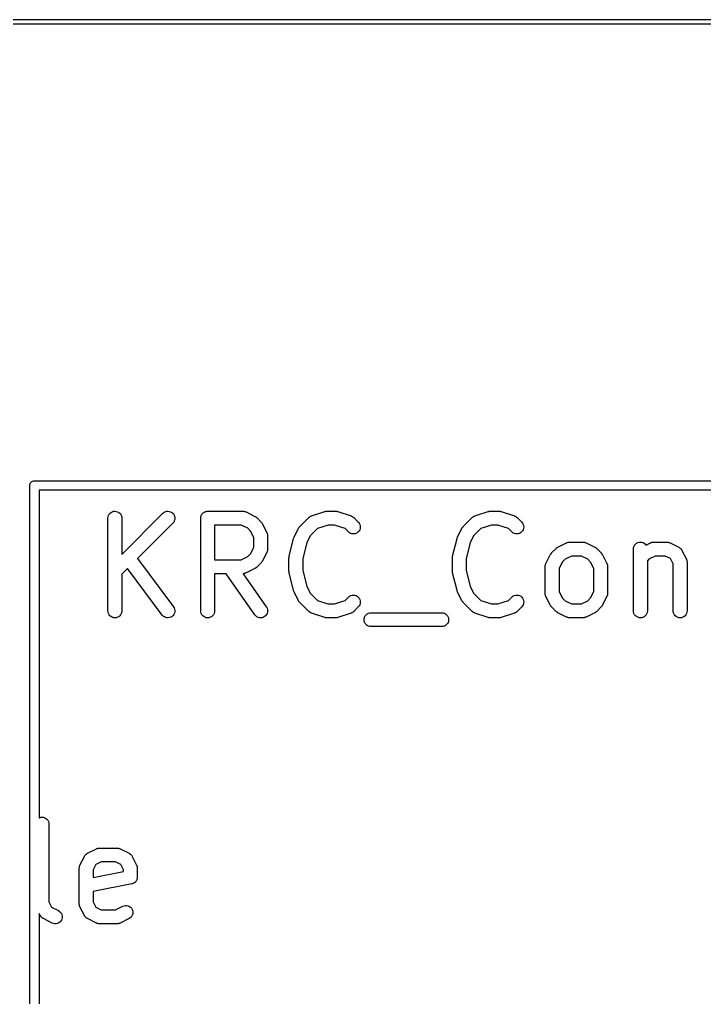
# Model space of a CAD drawing. Extents: x 39.2 to 71.6, y -130.1 to -60.
# Drawn here: x 48.64 to 56.02, y -70.52 to -59.98 of the extents above; entities that cross this region are included whole.
import ezdxf

# ---------------------------------------------------------------- set-up
doc = ezdxf.new("R2010")
doc.units = 0
doc.layers.add('BLACK', color=7, linetype='CONTINUOUS')

msp = doc.modelspace()

# ---------------------------------------------------------------- linework, layer by layer
at = {"layer": 'BLACK', "linetype": 'CONTINUOUS'}
for p, q in [((44.9988, -59.975), (65.0012, -59.975)), ((64.9989, -60.025), (45.0009, -60.025)), ((48.7582, -64.9721), (48.7645, -64.9645)), ((48.7645, -64.9645), (48.7721, -64.9582)), ((48.7721, -64.9582), (48.7808, -64.9536)), ((48.7808, -64.9536), (48.7902, -64.9507)), ((48.7902, -64.9507), (48.7976, -64.95)), ((48.7976, -64.95), (48.8, -64.9498)), ((48.8, -64.9498), (48.8024, -64.95)), ((48.8024, -64.95), (61.1976, -64.95)), ((48.7498, -65), (48.7507, -64.9902)), ((48.75, -65.0024), (48.7498, -65)), ((48.75, -76.4975), (48.75, -65.0024)), ((48.7507, -64.9902), (48.7536, -64.9808)), ((48.7536, -64.9808), (48.7582, -64.9721)), ((61.15, -65.05), (48.85, -65.05)), ((48.85, -65.05), (48.85, -68.5843)), ((49.6386, -65.2828), (49.6526, -65.2787)), ((49.6526, -65.2787), (49.6672, -65.2774)), ((49.6672, -65.2774), (49.6817, -65.2789)), ((49.6817, -65.2789), (49.6957, -65.2832)), ((50.2102, -65.2827), (50.2243, -65.2787)), ((50.2243, -65.2787), (50.2389, -65.2774)), ((50.2389, -65.2774), (50.2534, -65.279)), ((50.2534, -65.279), (50.2674, -65.2833)), ((50.6386, -65.2828), (50.6454, -65.2808)), ((50.6454, -65.2808), (50.6521, -65.2788)), ((50.6521, -65.2788), (50.6524, -65.2788)), ((50.6524, -65.2788), (50.6526, -65.2787)), ((50.6526, -65.2787), (50.6596, -65.2781)), ((50.6596, -65.2781), (50.6667, -65.2774)), ((50.6667, -65.2774), (51.0476, -65.2774)), ((51.0476, -65.2774), (51.0487, -65.2774)), ((51.0487, -65.2774), (51.0509, -65.2776)), ((51.0509, -65.2776), (51.0531, -65.2776)), ((51.0531, -65.2776), (51.0581, -65.2784)), ((51.0581, -65.2784), (51.0632, -65.279)), ((51.0632, -65.279), (51.0653, -65.2797)), ((51.0653, -65.2797), (51.0675, -65.2801)), ((51.0675, -65.2801), (51.0723, -65.2819)), ((51.0723, -65.2819), (51.0772, -65.2834)), ((51.7858, -65.3288), (51.9287, -65.2812)), ((51.9287, -65.2812), (51.9297, -65.2809)), ((51.9297, -65.2809), (51.9338, -65.28)), ((51.9338, -65.28), (51.9378, -65.2788)), ((51.9378, -65.2788), (51.9409, -65.2785)), ((51.9409, -65.2785), (51.944, -65.2779)), ((51.944, -65.2779), (51.9482, -65.2778)), ((51.9482, -65.2778), (51.9524, -65.2774)), ((51.9524, -65.2774), (52.0476, -65.2774)), ((52.0476, -65.2774), (52.0487, -65.2774)), ((52.0487, -65.2774), (52.0529, -65.2779)), ((52.0529, -65.2779), (52.0571, -65.278)), ((52.0571, -65.278), (52.0601, -65.2787)), ((52.0601, -65.2787), (52.0632, -65.279)), ((52.0632, -65.279), (52.0672, -65.2803)), ((52.0672, -65.2803), (52.0713, -65.2812)), ((52.0713, -65.2812), (52.2142, -65.3288)), ((53.5477, -65.3288), (53.6906, -65.2812)), ((53.6906, -65.2812), (53.6916, -65.2809)), ((53.6916, -65.2809), (53.6957, -65.28)), ((53.6957, -65.28), (53.6997, -65.2788)), ((53.6997, -65.2788), (53.7028, -65.2785)), ((53.7028, -65.2785), (53.7059, -65.2779)), ((53.7059, -65.2779), (53.7101, -65.2778)), ((53.7101, -65.2778), (53.7143, -65.2774)), ((53.7143, -65.2774), (53.8095, -65.2774)), ((53.8095, -65.2774), (53.8106, -65.2774)), ((53.8106, -65.2774), (53.8148, -65.2779)), ((53.8148, -65.2779), (53.819, -65.278)), ((53.819, -65.278), (53.822, -65.2787)), ((53.822, -65.2787), (53.8251, -65.279)), ((53.8251, -65.279), (53.8291, -65.2803)), ((53.8291, -65.2803), (53.8332, -65.2812)), ((53.8332, -65.2812), (53.9761, -65.3288)), ((49.5917, -65.3513), (49.5933, -65.3368)), ((49.5917, -65.3524), (49.5917, -65.3513)), ((49.5917, -66.3524), (49.5917, -65.3524)), ((49.5933, -65.3368), (49.5977, -65.3228)), ((49.5977, -65.3228), (49.6048, -65.31)), ((49.6048, -65.31), (49.6142, -65.2988)), ((49.6142, -65.2988), (49.6256, -65.2896)), ((49.6256, -65.2896), (49.6386, -65.2828)), ((49.6957, -65.2832), (49.7086, -65.2902)), ((49.7086, -65.2902), (49.7199, -65.2995)), ((49.7199, -65.2995), (49.7291, -65.3109)), ((49.7291, -65.3109), (49.736, -65.3238)), ((49.736, -65.3238), (49.7402, -65.3378)), ((49.7402, -65.3378), (49.7417, -65.3524)), ((49.7417, -65.7427), (50.1851, -65.2993)), ((49.7417, -65.3524), (49.7417, -65.7427)), ((50.1851, -65.2993), (50.1858, -65.2986)), ((50.1858, -65.2986), (50.1972, -65.2895)), ((50.1972, -65.2895), (50.2102, -65.2827)), ((50.2674, -65.2833), (50.2803, -65.2903)), ((50.2803, -65.2903), (50.2915, -65.2997)), ((50.2915, -65.2997), (50.3007, -65.3111)), ((50.3073, -65.3812), (50.3004, -65.3941)), ((50.3007, -65.3111), (50.3075, -65.324)), ((50.3116, -65.3672), (50.3073, -65.3812)), ((50.3075, -65.324), (50.3117, -65.3381)), ((50.3131, -65.3526), (50.3116, -65.3672)), ((50.3117, -65.3381), (50.3131, -65.3526)), ((50.5917, -65.3513), (50.5925, -65.3443)), ((50.5917, -65.3518), (50.5917, -65.3513)), ((50.5917, -65.3519), (50.5917, -65.3518)), ((50.5917, -65.3524), (50.5917, -65.3519)), ((50.5917, -65.3519), (50.5917, -65.3519)), ((50.5917, -66.3524), (50.5917, -65.3524)), ((50.5925, -65.3443), (50.5932, -65.3373)), ((50.5932, -65.3373), (50.5933, -65.337)), ((50.5933, -65.3368), (50.5954, -65.3301)), ((50.5933, -65.337), (50.5933, -65.3368)), ((50.5954, -65.3301), (50.5975, -65.3233)), ((50.5975, -65.3233), (50.5977, -65.3231)), ((50.5977, -65.3228), (50.6011, -65.3166)), ((50.5977, -65.3231), (50.5977, -65.3228)), ((50.6011, -65.3166), (50.6045, -65.3104)), ((50.6045, -65.3104), (50.6047, -65.3102)), ((50.6047, -65.3102), (50.6048, -65.31)), ((50.6048, -65.31), (50.6093, -65.3046)), ((50.6093, -65.3046), (50.6138, -65.2992)), ((50.6138, -65.2992), (50.614, -65.299)), ((50.614, -65.299), (50.6142, -65.2988)), ((50.6142, -65.2988), (50.6197, -65.2944)), ((50.6197, -65.2944), (50.6252, -65.2899)), ((50.6252, -65.2899), (50.6254, -65.2898)), ((50.6254, -65.2898), (50.6256, -65.2896)), ((50.6256, -65.2896), (50.6318, -65.2864)), ((50.6318, -65.2864), (50.6381, -65.283)), ((50.6381, -65.283), (50.6383, -65.283)), ((50.6383, -65.283), (50.6386, -65.2828)), ((51.0772, -65.2834), (51.0791, -65.2845)), ((51.0791, -65.2845), (51.0812, -65.2853)), ((51.0812, -65.2853), (51.1764, -65.3329)), ((51.1764, -65.3329), (51.1773, -65.3334)), ((51.1773, -65.3334), (51.1809, -65.3357)), ((51.1809, -65.3357), (51.1846, -65.3377)), ((51.1846, -65.3377), (51.187, -65.3397)), ((51.187, -65.3397), (51.1896, -65.3414)), ((51.1896, -65.3414), (51.1926, -65.3443)), ((51.1926, -65.3443), (51.1959, -65.347)), ((51.1959, -65.347), (51.2435, -65.3946)), ((51.6613, -65.4422), (51.7565, -65.347)), ((51.7565, -65.347), (51.7572, -65.3462)), ((51.7572, -65.3462), (51.759, -65.3449)), ((51.759, -65.3449), (51.7605, -65.3433)), ((51.7605, -65.3433), (51.7647, -65.3403)), ((51.7647, -65.3403), (51.7687, -65.3371)), ((51.7687, -65.3371), (51.7706, -65.3361)), ((51.7706, -65.3361), (51.7724, -65.3348)), ((51.7724, -65.3348), (51.7771, -65.3327)), ((51.7771, -65.3327), (51.7817, -65.3304)), ((51.7817, -65.3304), (51.7838, -65.3297)), ((51.7838, -65.3297), (51.7858, -65.3288)), ((52.2142, -65.3288), (52.2152, -65.3292)), ((52.2152, -65.3292), (52.2172, -65.3301)), ((52.2172, -65.3301), (52.2193, -65.3308)), ((52.2193, -65.3308), (52.2238, -65.3332)), ((52.2238, -65.3332), (52.2285, -65.3353)), ((52.2285, -65.3353), (52.2303, -65.3366)), ((52.2303, -65.3366), (52.2322, -65.3377)), ((52.2322, -65.3377), (52.2362, -65.3409)), ((52.2362, -65.3409), (52.2403, -65.3439)), ((52.2403, -65.3439), (52.2418, -65.3456)), ((52.2418, -65.3456), (52.2435, -65.347)), ((52.2435, -65.347), (52.2911, -65.3946)), ((53.4232, -65.4422), (53.5184, -65.347)), ((53.5184, -65.347), (53.5191, -65.3462)), ((53.5191, -65.3462), (53.5209, -65.3449)), ((53.5209, -65.3449), (53.5224, -65.3433)), ((53.5224, -65.3433), (53.5266, -65.3403)), ((53.5266, -65.3403), (53.5306, -65.3371)), ((53.5306, -65.3371), (53.5325, -65.3361)), ((53.5325, -65.3361), (53.5343, -65.3348)), ((53.5343, -65.3348), (53.539, -65.3327)), ((53.539, -65.3327), (53.5436, -65.3304)), ((53.5436, -65.3304), (53.5457, -65.3297)), ((53.5457, -65.3297), (53.5477, -65.3288)), ((53.9761, -65.3288), (53.9771, -65.3292)), ((53.9771, -65.3292), (53.9791, -65.3301)), ((53.9791, -65.3301), (53.9812, -65.3308)), ((53.9812, -65.3308), (53.9857, -65.3332)), ((53.9857, -65.3332), (53.9904, -65.3353)), ((53.9904, -65.3353), (53.9922, -65.3366)), ((53.9922, -65.3366), (53.9941, -65.3377)), ((53.9941, -65.3377), (53.9981, -65.3409)), ((53.9981, -65.3409), (54.0022, -65.3439)), ((54.0022, -65.3439), (54.0037, -65.3456)), ((54.0037, -65.3456), (54.0054, -65.347)), ((54.0054, -65.347), (54.053, -65.3946)), ((50.2911, -65.4054), (49.9086, -65.788)), ((50.3004, -65.3941), (50.2911, -65.4054)), ((50.7417, -65.4274), (50.7417, -65.8012)), ((51.0299, -65.4274), (50.7417, -65.4274)), ((51.0984, -65.4616), (51.0299, -65.4274)), ((51.1288, -65.492), (51.0984, -65.4616)), ((51.1631, -65.5606), (51.1288, -65.492)), ((51.2435, -65.3946), (51.2442, -65.3953)), ((51.2442, -65.3953), (51.2469, -65.3986)), ((51.2469, -65.3986), (51.2498, -65.4017)), ((51.2498, -65.4017), (51.2514, -65.4043)), ((51.2514, -65.4043), (51.2534, -65.4068)), ((51.2534, -65.4068), (51.2553, -65.4105)), ((51.2553, -65.4105), (51.2576, -65.4141)), ((51.2576, -65.4141), (51.3052, -65.5093)), ((51.5996, -65.5569), (51.6472, -65.4617)), ((51.6472, -65.4617), (51.6477, -65.4608)), ((51.6477, -65.4608), (51.65, -65.4572)), ((51.65, -65.4572), (51.652, -65.4535)), ((51.652, -65.4535), (51.6539, -65.4511)), ((51.6539, -65.4511), (51.6556, -65.4485)), ((51.6556, -65.4485), (51.6586, -65.4455)), ((51.6586, -65.4455), (51.6613, -65.4422)), ((51.85, -65.4656), (51.7759, -65.5397)), ((51.9646, -65.4274), (51.85, -65.4656)), ((52.0354, -65.4274), (51.9646, -65.4274)), ((52.15, -65.4656), (52.0354, -65.4274)), ((52.1851, -65.5007), (52.15, -65.4656)), ((52.3001, -65.4898), (52.2908, -65.501)), ((52.2911, -65.3946), (52.2919, -65.3953)), ((52.2919, -65.3953), (52.301, -65.4068)), ((52.3071, -65.4769), (52.3001, -65.4898)), ((52.301, -65.4068), (52.3077, -65.4198)), ((52.3115, -65.463), (52.3071, -65.4769)), ((52.3077, -65.4198), (52.3118, -65.4338)), ((52.3131, -65.4484), (52.3115, -65.463)), ((52.3118, -65.4338), (52.3131, -65.4484)), ((53.3615, -65.5569), (53.4091, -65.4617)), ((53.4091, -65.4617), (53.4096, -65.4608)), ((53.4096, -65.4608), (53.4119, -65.4572)), ((53.4119, -65.4572), (53.4139, -65.4535)), ((53.4139, -65.4535), (53.4158, -65.4511)), ((53.4158, -65.4511), (53.4175, -65.4485)), ((53.4175, -65.4485), (53.4205, -65.4455)), ((53.4205, -65.4455), (53.4232, -65.4422)), ((53.6119, -65.4656), (53.5378, -65.5397)), ((53.7265, -65.4274), (53.6119, -65.4656)), ((53.7974, -65.4274), (53.7265, -65.4274)), ((53.9119, -65.4656), (53.7974, -65.4274)), ((53.947, -65.5007), (53.9119, -65.4656)), ((54.062, -65.4898), (54.0527, -65.501)), ((54.053, -65.3946), (54.0538, -65.3953)), ((54.0538, -65.3953), (54.0629, -65.4068)), ((54.069, -65.4769), (54.062, -65.4898)), ((54.0629, -65.4068), (54.0696, -65.4198)), ((54.0734, -65.463), (54.069, -65.4769)), ((54.0696, -65.4198), (54.0737, -65.4338)), ((54.075, -65.4484), (54.0734, -65.463)), ((54.0737, -65.4338), (54.075, -65.4484)), ((51.1631, -65.668), (51.1631, -65.5606)), ((51.3052, -65.5093), (51.3056, -65.5103)), ((51.3056, -65.5103), (51.3064, -65.5123)), ((51.3064, -65.5123), (51.3074, -65.5143)), ((51.3074, -65.5143), (51.3089, -65.5192)), ((51.3089, -65.5192), (51.3107, -65.524)), ((51.3107, -65.524), (51.311, -65.5262)), ((51.311, -65.5262), (51.3117, -65.5283)), ((51.3117, -65.5283), (51.3122, -65.5334)), ((51.3122, -65.5334), (51.313, -65.5385)), ((51.313, -65.5385), (51.3129, -65.5407)), ((51.3129, -65.5407), (51.3131, -65.5429)), ((51.3131, -65.5429), (51.3131, -65.6857)), ((51.5463, -65.7628), (51.5939, -65.5723)), ((51.5939, -65.5723), (51.5942, -65.5713)), ((51.5942, -65.5713), (51.5943, -65.5709)), ((51.5943, -65.5706), (51.5968, -65.5641)), ((51.5943, -65.5709), (51.5943, -65.5706)), ((51.5968, -65.5641), (51.5993, -65.5576)), ((51.5993, -65.5576), (51.5995, -65.5573)), ((51.5995, -65.5573), (51.5996, -65.5569)), ((51.7759, -65.5397), (51.7374, -65.6167)), ((52.1964, -65.5099), (52.1851, -65.5007)), ((52.2093, -65.5169), (52.1964, -65.5099)), ((52.2233, -65.5211), (52.2093, -65.5169)), ((52.2378, -65.5226), (52.2233, -65.5211)), ((52.2524, -65.5212), (52.2378, -65.5226)), ((52.2664, -65.5171), (52.2524, -65.5212)), ((52.2794, -65.5102), (52.2664, -65.5171)), ((52.2908, -65.501), (52.2794, -65.5102)), ((53.3082, -65.7628), (53.3558, -65.5723)), ((53.3558, -65.5723), (53.3561, -65.5713)), ((53.3561, -65.5713), (53.3562, -65.5709)), ((53.3562, -65.5709), (53.3563, -65.5706)), ((53.3563, -65.5706), (53.3587, -65.5641)), ((53.3587, -65.5641), (53.3612, -65.5576)), ((53.3612, -65.5576), (53.3614, -65.5573)), ((53.3614, -65.5573), (53.3615, -65.5569)), ((53.5378, -65.5397), (53.4993, -65.6167)), ((53.9583, -65.5099), (53.947, -65.5007)), ((53.9712, -65.5169), (53.9583, -65.5099)), ((53.9852, -65.5211), (53.9712, -65.5169)), ((53.9997, -65.5226), (53.9852, -65.5211)), ((54.0143, -65.5212), (53.9997, -65.5226)), ((54.0283, -65.5171), (54.0143, -65.5212)), ((54.0413, -65.5102), (54.0283, -65.5171)), ((54.0527, -65.501), (54.0413, -65.5102)), ((51.1288, -65.7365), (51.1631, -65.668)), ((51.3108, -65.7034), (51.3104, -65.7056)), ((51.3115, -65.7013), (51.3108, -65.7034)), ((51.312, -65.6962), (51.3115, -65.7013)), ((51.3129, -65.6912), (51.312, -65.6962)), ((51.3131, -65.6868), (51.3128, -65.689)), ((51.3128, -65.689), (51.3129, -65.6912)), ((51.3131, -65.6857), (51.3131, -65.6868)), ((51.7374, -65.6167), (51.694, -65.7902)), ((53.4993, -65.6167), (53.456, -65.7902)), ((54.3755, -65.7279), (54.4232, -65.6803)), ((54.4232, -65.6803), (54.4239, -65.6796)), ((54.4239, -65.6796), (54.4272, -65.6769)), ((54.4272, -65.6769), (54.4303, -65.674)), ((54.4303, -65.674), (54.4329, -65.6724)), ((54.4329, -65.6724), (54.4353, -65.6704)), ((54.4353, -65.6704), (54.4391, -65.6685)), ((54.4391, -65.6685), (54.4426, -65.6663)), ((54.4426, -65.6663), (54.5379, -65.6186)), ((54.5379, -65.6186), (54.5388, -65.6182)), ((54.5388, -65.6182), (54.5409, -65.6174)), ((54.5409, -65.6174), (54.5428, -65.6164)), ((54.5428, -65.6164), (54.5478, -65.6149)), ((54.5478, -65.6149), (54.5526, -65.6131)), ((54.5526, -65.6131), (54.5547, -65.6128)), ((54.5547, -65.6128), (54.5569, -65.6121)), ((54.5569, -65.6121), (54.562, -65.6116)), ((54.562, -65.6116), (54.567, -65.6108)), ((54.567, -65.6108), (54.5692, -65.6109)), ((54.5692, -65.6109), (54.5714, -65.6107)), ((54.5714, -65.6107), (54.7143, -65.6107)), ((54.7143, -65.6107), (54.7153, -65.6107)), ((54.7153, -65.6107), (54.7175, -65.611)), ((54.7175, -65.611), (54.7197, -65.6109)), ((54.7197, -65.6109), (54.7248, -65.6118)), ((54.7248, -65.6118), (54.7299, -65.6124)), ((54.7299, -65.6124), (54.732, -65.613)), ((54.732, -65.613), (54.7342, -65.6134)), ((54.7342, -65.6134), (54.7389, -65.6152)), ((54.7389, -65.6152), (54.7438, -65.6168)), ((54.7438, -65.6168), (54.7458, -65.6178)), ((54.7458, -65.6178), (54.7478, -65.6186)), ((54.7478, -65.6186), (54.8431, -65.6663)), ((54.8431, -65.6663), (54.844, -65.6667)), ((54.844, -65.6667), (54.8475, -65.669)), ((54.8475, -65.669), (54.8512, -65.671)), ((54.8512, -65.671), (54.8537, -65.673)), ((54.8537, -65.673), (54.8563, -65.6747)), ((54.8563, -65.6747), (54.8593, -65.6776)), ((54.8593, -65.6776), (54.8626, -65.6803)), ((54.8626, -65.6803), (54.9102, -65.7279)), ((55.2583, -65.6847), (55.26, -65.6701)), ((55.2583, -65.6857), (55.2583, -65.6847)), ((55.2583, -66.3524), (55.2583, -65.6857)), ((55.26, -65.6701), (55.2644, -65.6562)), ((55.2644, -65.6562), (55.2714, -65.6433)), ((55.2714, -65.6433), (55.2809, -65.6321)), ((55.2809, -65.6321), (55.2923, -65.623)), ((55.2923, -65.623), (55.3052, -65.6162)), ((55.3052, -65.6162), (55.3193, -65.612)), ((55.3193, -65.612), (55.3339, -65.6107)), ((55.3339, -65.6107), (55.3484, -65.6122)), ((55.3484, -65.6122), (55.3624, -65.6166)), ((55.3624, -65.6166), (55.3753, -65.6235)), ((55.3753, -65.6235), (55.3866, -65.6329)), ((55.3866, -65.6329), (55.3946, -65.6427)), ((55.3946, -65.6427), (55.4426, -65.6186)), ((55.4426, -65.6186), (55.4436, -65.6182)), ((55.4436, -65.6182), (55.4457, -65.6174)), ((55.4457, -65.6174), (55.4476, -65.6164)), ((55.4476, -65.6164), (55.4525, -65.6149)), ((55.4525, -65.6149), (55.4573, -65.6131)), ((55.4573, -65.6131), (55.4595, -65.6128)), ((55.4595, -65.6128), (55.4616, -65.6121)), ((55.4616, -65.6121), (55.4667, -65.6116)), ((55.4667, -65.6116), (55.4718, -65.6108)), ((55.4718, -65.6108), (55.474, -65.6109)), ((55.474, -65.6109), (55.4762, -65.6107)), ((55.4762, -65.6107), (55.619, -65.6107)), ((55.619, -65.6107), (55.6201, -65.6107)), ((55.6201, -65.6107), (55.6223, -65.611)), ((55.6223, -65.611), (55.6245, -65.6109)), ((55.6245, -65.6109), (55.6296, -65.6118)), ((55.6296, -65.6118), (55.6346, -65.6124)), ((55.6346, -65.6124), (55.6367, -65.613)), ((55.6367, -65.613), (55.6389, -65.6134)), ((55.6389, -65.6134), (55.6437, -65.6152)), ((55.6437, -65.6152), (55.6486, -65.6168)), ((55.6486, -65.6168), (55.6505, -65.6178)), ((55.6505, -65.6178), (55.6526, -65.6186)), ((55.6526, -65.6186), (55.7478, -65.6663)), ((55.7478, -65.6663), (55.7488, -65.6667)), ((55.7488, -65.6667), (55.7501, -65.6676)), ((55.7501, -65.6676), (55.7516, -65.6683)), ((55.7516, -65.6683), (55.7562, -65.6716)), ((55.7562, -65.6716), (55.761, -65.6747)), ((55.761, -65.6747), (55.7622, -65.6758)), ((55.7622, -65.6758), (55.7635, -65.6768)), ((55.7635, -65.6768), (55.7674, -65.6809)), ((55.7674, -65.6809), (55.7715, -65.6849)), ((55.7715, -65.6849), (55.7725, -65.6862)), ((55.7725, -65.6862), (55.7736, -65.6874)), ((55.7736, -65.6874), (55.7766, -65.6922)), ((55.7766, -65.6922), (55.7799, -65.6969)), ((55.7799, -65.6969), (55.7805, -65.6984)), ((55.7805, -65.6984), (55.7814, -65.6998)), ((55.7814, -65.6998), (55.829, -65.795)), ((49.9086, -65.788), (50.2981, -66.3074)), ((50.7417, -65.8012), (51.0299, -65.8012)), ((51.0299, -65.8012), (51.0984, -65.7669)), ((51.0984, -65.7669), (51.1288, -65.7365)), ((51.3052, -65.7193), (51.2576, -65.8145)), ((51.306, -65.7172), (51.3052, -65.7193)), ((51.307, -65.7153), (51.306, -65.7172)), ((51.3086, -65.7104), (51.307, -65.7153)), ((51.3104, -65.7056), (51.3086, -65.7104)), ((51.544, -65.781), (51.5441, -65.7799)), ((51.544, -65.9238), (51.544, -65.781)), ((51.5441, -65.7772), (51.545, -65.7713)), ((51.5442, -65.7786), (51.5441, -65.7772)), ((51.5441, -65.7799), (51.5442, -65.7786)), ((51.545, -65.7713), (51.5457, -65.7654)), ((51.5457, -65.7654), (51.5461, -65.7641)), ((51.5461, -65.7641), (51.5463, -65.7628)), ((51.694, -65.7902), (51.694, -65.9146)), ((53.306, -65.7772), (53.3069, -65.7713)), ((53.3061, -65.7786), (53.306, -65.7772)), ((53.306, -65.7799), (53.3061, -65.7786)), ((53.306, -65.781), (53.306, -65.7799)), ((53.306, -65.9238), (53.306, -65.781)), ((53.3069, -65.7713), (53.3076, -65.7654)), ((53.3076, -65.7654), (53.308, -65.7641)), ((53.308, -65.7641), (53.3082, -65.7628)), ((53.456, -65.7902), (53.456, -65.9146)), ((54.3139, -65.8426), (54.3615, -65.7474)), ((54.3615, -65.7474), (54.362, -65.7465)), ((54.362, -65.7465), (54.3643, -65.7429)), ((54.3643, -65.7429), (54.3662, -65.7392)), ((54.3662, -65.7392), (54.3682, -65.7368)), ((54.3682, -65.7368), (54.3699, -65.7342)), ((54.3699, -65.7342), (54.3729, -65.7312)), ((54.3729, -65.7312), (54.3755, -65.7279)), ((54.5206, -65.795), (54.4902, -65.8254)), ((54.5891, -65.7607), (54.5206, -65.795)), ((54.6966, -65.7607), (54.5891, -65.7607)), ((54.7651, -65.795), (54.6966, -65.7607)), ((54.7955, -65.8254), (54.7651, -65.795)), ((54.9102, -65.7279), (54.9109, -65.7287)), ((54.9109, -65.7287), (54.9135, -65.732)), ((54.9135, -65.732), (54.9164, -65.735)), ((54.9164, -65.735), (54.9181, -65.7377)), ((54.9181, -65.7377), (54.92, -65.7401)), ((54.92, -65.7401), (54.922, -65.7438)), ((54.922, -65.7438), (54.9242, -65.7474)), ((54.9242, -65.7474), (54.9718, -65.8426)), ((55.4254, -65.795), (55.4083, -65.812)), ((55.4939, -65.7607), (55.4254, -65.795)), ((55.6013, -65.7607), (55.4939, -65.7607)), ((55.6584, -65.7892), (55.6013, -65.7607)), ((55.6869, -65.8463), (55.6584, -65.7892)), ((55.829, -65.795), (55.8294, -65.796)), ((55.8294, -65.796), (55.8302, -65.798)), ((55.8302, -65.798), (55.8312, -65.8)), ((55.8312, -65.8), (55.8327, -65.8049)), ((55.8327, -65.8049), (55.8345, -65.8097)), ((55.8345, -65.8097), (55.8348, -65.8119)), ((49.8014, -65.8951), (49.7417, -65.9549)), ((50.1781, -66.3974), (49.8014, -65.8951)), ((51.1764, -65.8957), (51.0812, -65.9433)), ((51.18, -65.8934), (51.1764, -65.8957)), ((51.1837, -65.8915), (51.18, -65.8934)), ((51.1861, -65.8895), (51.1837, -65.8915)), ((51.1888, -65.8879), (51.1861, -65.8895)), ((51.1919, -65.885), (51.1888, -65.8879)), ((51.1951, -65.8823), (51.1919, -65.885)), ((51.1959, -65.8816), (51.1951, -65.8823)), ((51.2435, -65.834), (51.1959, -65.8816)), ((51.2462, -65.8307), (51.2435, -65.834)), ((51.2491, -65.8277), (51.2462, -65.8307)), ((51.2508, -65.8251), (51.2491, -65.8277)), ((51.2528, -65.8227), (51.2508, -65.8251)), ((51.2548, -65.819), (51.2528, -65.8227)), ((51.2571, -65.8154), (51.2548, -65.819)), ((51.2576, -65.8145), (51.2571, -65.8154)), ((51.694, -65.9146), (51.7374, -66.0881)), ((53.456, -65.9146), (53.4993, -66.0881)), ((54.306, -65.8751), (54.3062, -65.8729)), ((54.306, -65.8762), (54.306, -65.8751)), ((54.306, -66.1619), (54.306, -65.8762)), ((54.3061, -65.8707), (54.307, -65.8657)), ((54.3062, -65.8729), (54.3061, -65.8707)), ((54.307, -65.8657), (54.3076, -65.8606)), ((54.3076, -65.8606), (54.3083, -65.8585)), ((54.3083, -65.8585), (54.3086, -65.8563)), ((54.3086, -65.8563), (54.3105, -65.8515)), ((54.3105, -65.8515), (54.312, -65.8466)), ((54.312, -65.8466), (54.3131, -65.8447)), ((54.3131, -65.8447), (54.3139, -65.8426)), ((54.4902, -65.8254), (54.456, -65.8939)), ((54.456, -65.8939), (54.456, -66.1442)), ((54.8298, -65.8939), (54.7955, -65.8254)), ((54.8298, -66.1442), (54.8298, -65.8939)), ((54.9718, -65.8426), (54.9723, -65.8436)), ((54.9723, -65.8436), (54.9731, -65.8457)), ((54.9731, -65.8457), (54.9741, -65.8476)), ((54.9741, -65.8476), (54.9756, -65.8525)), ((54.9756, -65.8525), (54.9773, -65.8573)), ((54.9773, -65.8573), (54.9777, -65.8595)), ((54.9777, -65.8595), (54.9783, -65.8616)), ((54.9783, -65.8616), (54.9788, -65.8667)), ((54.9788, -65.8667), (54.9796, -65.8718)), ((54.9796, -65.8718), (54.9795, -65.874)), ((54.9795, -65.874), (54.9798, -65.8762)), ((54.9798, -65.8762), (54.9798, -66.1619)), ((55.4083, -65.812), (55.4083, -66.3524)), ((55.6869, -66.3524), (55.6869, -65.8463)), ((55.8348, -65.8119), (55.8355, -65.814)), ((55.8355, -65.814), (55.836, -65.8191)), ((55.836, -65.8191), (55.8368, -65.8242)), ((55.8368, -65.8242), (55.8367, -65.8264)), ((55.8367, -65.8264), (55.8369, -65.8286)), ((55.8369, -65.8286), (55.8369, -66.3524)), ((49.7417, -65.9549), (49.7417, -66.3524)), ((50.8657, -65.9512), (50.7417, -65.9512)), ((50.7417, -65.9512), (50.7417, -66.3524)), ((51.1767, -66.3954), (50.8657, -65.9512)), ((51.0498, -65.951), (51.0487, -65.9511)), ((51.0487, -65.9511), (51.2995, -66.3094)), ((51.052, -65.9511), (51.0498, -65.951)), ((51.0571, -65.9503), (51.052, -65.9511)), ((51.0622, -65.9498), (51.0571, -65.9503)), ((51.0643, -65.9491), (51.0622, -65.9498)), ((51.0665, -65.9488), (51.0643, -65.9491)), ((51.0713, -65.947), (51.0665, -65.9488)), ((51.0762, -65.9455), (51.0713, -65.947)), ((51.0781, -65.9445), (51.0762, -65.9455)), ((51.0802, -65.9437), (51.0781, -65.9445)), ((51.0812, -65.9433), (51.0802, -65.9437)), ((51.5442, -65.9251), (51.544, -65.9238)), ((51.5441, -65.9265), (51.5442, -65.9251)), ((51.5449, -65.9324), (51.5441, -65.9265)), ((51.5455, -65.9384), (51.5449, -65.9324)), ((51.5459, -65.9397), (51.5455, -65.9384)), ((51.546, -65.941), (51.5459, -65.9397)), ((51.5463, -65.942), (51.546, -65.941)), ((51.5939, -66.1325), (51.5463, -65.942)), ((53.3061, -65.9251), (53.306, -65.9238)), ((53.306, -65.9265), (53.3061, -65.9251)), ((53.3068, -65.9324), (53.306, -65.9265)), ((53.3074, -65.9384), (53.3068, -65.9324)), ((53.3078, -65.9397), (53.3074, -65.9384)), ((53.3079, -65.941), (53.3078, -65.9397)), ((53.3082, -65.942), (53.3079, -65.941)), ((53.3558, -66.1325), (53.3082, -65.942)), ((51.7374, -66.0881), (51.7759, -66.1651)), ((53.4993, -66.0881), (53.5378, -66.1651)), ((51.594, -66.1328), (51.5939, -66.1325)), ((51.5941, -66.1331), (51.594, -66.1328)), ((51.5965, -66.1396), (51.5941, -66.1331)), ((51.5988, -66.1463), (51.5965, -66.1396)), ((51.599, -66.1466), (51.5988, -66.1463)), ((51.5991, -66.1469), (51.599, -66.1466)), ((51.5996, -66.1478), (51.5991, -66.1469)), ((51.6472, -66.2431), (51.5996, -66.1478)), ((51.7759, -66.1651), (51.85, -66.2392)), ((52.15, -66.2392), (52.1851, -66.2041)), ((52.1851, -66.2041), (52.1858, -66.2034)), ((52.1858, -66.2034), (52.1972, -66.1942)), ((52.1972, -66.1942), (52.2102, -66.1875)), ((52.2102, -66.1875), (52.2243, -66.1834)), ((52.2243, -66.1834), (52.2389, -66.1821)), ((52.2389, -66.1821), (52.2534, -66.1837)), ((52.2534, -66.1837), (52.2674, -66.1881)), ((52.2674, -66.1881), (52.2803, -66.1951)), ((52.2803, -66.1951), (52.2915, -66.2045)), ((52.2915, -66.2045), (52.3007, -66.2159)), ((52.3007, -66.2159), (52.3075, -66.2288)), ((52.3075, -66.2288), (52.3117, -66.2428)), ((53.3559, -66.1328), (53.3558, -66.1325)), ((53.356, -66.1331), (53.3559, -66.1328)), ((53.3584, -66.1396), (53.356, -66.1331)), ((53.3607, -66.1463), (53.3584, -66.1396)), ((53.3609, -66.1466), (53.3607, -66.1463)), ((53.361, -66.1469), (53.3609, -66.1466)), ((53.3615, -66.1478), (53.361, -66.1469)), ((53.4091, -66.2431), (53.3615, -66.1478)), ((53.5378, -66.1651), (53.6119, -66.2392)), ((53.9119, -66.2392), (53.947, -66.2041)), ((53.947, -66.2041), (53.9477, -66.2034)), ((53.9477, -66.2034), (53.9592, -66.1942)), ((53.9592, -66.1942), (53.9721, -66.1875)), ((53.9721, -66.1875), (53.9862, -66.1834)), ((53.9862, -66.1834), (54.0008, -66.1821)), ((54.0008, -66.1821), (54.0153, -66.1837)), ((54.0153, -66.1837), (54.0293, -66.1881)), ((54.0293, -66.1881), (54.0422, -66.1951)), ((54.0422, -66.1951), (54.0534, -66.2045)), ((54.0534, -66.2045), (54.0626, -66.2159)), ((54.0626, -66.2159), (54.0694, -66.2288)), ((54.0694, -66.2288), (54.0736, -66.2428)), ((54.3062, -66.1641), (54.306, -66.1619)), ((54.3061, -66.1663), (54.3062, -66.1641)), ((54.3069, -66.1714), (54.3061, -66.1663)), ((54.3074, -66.1765), (54.3069, -66.1714)), ((54.308, -66.1786), (54.3074, -66.1765)), ((54.3084, -66.1808), (54.308, -66.1786)), ((54.3101, -66.1856), (54.3084, -66.1808)), ((54.3116, -66.1905), (54.3101, -66.1856)), ((54.3126, -66.1924), (54.3116, -66.1905)), ((54.3134, -66.1945), (54.3126, -66.1924)), ((54.3139, -66.1954), (54.3134, -66.1945)), ((54.3615, -66.2907), (54.3139, -66.1954)), ((54.456, -66.1442), (54.4902, -66.2127)), ((54.4902, -66.2127), (54.5206, -66.2431)), ((54.7651, -66.2431), (54.7955, -66.2127)), ((54.7955, -66.2127), (54.8298, -66.1442)), ((54.9718, -66.1954), (54.9242, -66.2907)), ((54.9726, -66.1934), (54.9718, -66.1954)), ((54.9737, -66.1915), (54.9726, -66.1934)), ((54.9752, -66.1866), (54.9737, -66.1915)), ((54.9771, -66.1818), (54.9752, -66.1866)), ((54.9775, -66.1796), (54.9771, -66.1818)), ((54.9781, -66.1775), (54.9775, -66.1796)), ((54.9787, -66.1724), (54.9781, -66.1775)), ((54.9796, -66.1674), (54.9787, -66.1724)), ((54.9798, -66.163), (54.9795, -66.1651)), ((54.9795, -66.1651), (54.9796, -66.1674)), ((54.9798, -66.1619), (54.9798, -66.163)), ((50.2981, -66.3074), (50.2987, -66.3082)), ((50.2987, -66.3082), (50.3061, -66.3208)), ((50.3061, -66.3208), (50.311, -66.3347)), ((50.311, -66.3347), (50.313, -66.3491)), ((51.2995, -66.3094), (51.3001, -66.3102)), ((51.3001, -66.3102), (51.3071, -66.3231)), ((51.3071, -66.3231), (51.3115, -66.3371)), ((51.3115, -66.3371), (51.3131, -66.3516)), ((51.6494, -66.2466), (51.6472, -66.2431)), ((51.6514, -66.2504), (51.6494, -66.2466)), ((51.6533, -66.2528), (51.6514, -66.2504)), ((51.655, -66.2555), (51.6533, -66.2528)), ((51.6579, -66.2585), (51.655, -66.2555)), ((51.6605, -66.2618), (51.6579, -66.2585)), ((51.6613, -66.2626), (51.6605, -66.2618)), ((51.7565, -66.3578), (51.6613, -66.2626)), ((51.85, -66.2392), (51.9645, -66.2774)), ((51.9645, -66.2774), (52.0354, -66.2774)), ((52.0354, -66.2774), (52.15, -66.2392)), ((52.2911, -66.3102), (52.2435, -66.3578)), ((52.3004, -66.2989), (52.2911, -66.3102)), ((52.3073, -66.286), (52.3004, -66.2989)), ((52.3116, -66.272), (52.3073, -66.286)), ((52.3131, -66.2574), (52.3116, -66.272)), ((52.3117, -66.2428), (52.3131, -66.2574)), ((53.4114, -66.2466), (53.4091, -66.2431)), ((53.4133, -66.2504), (53.4114, -66.2466)), ((53.4152, -66.2528), (53.4133, -66.2504)), ((53.4169, -66.2555), (53.4152, -66.2528)), ((53.4198, -66.2585), (53.4169, -66.2555)), ((53.4224, -66.2618), (53.4198, -66.2585)), ((53.4232, -66.2626), (53.4224, -66.2618)), ((53.5184, -66.3578), (53.4232, -66.2626)), ((53.6119, -66.2392), (53.7265, -66.2774)), ((53.7265, -66.2774), (53.7974, -66.2774)), ((53.7974, -66.2774), (53.9119, -66.2392)), ((54.053, -66.3102), (54.0054, -66.3578)), ((54.0623, -66.2989), (54.053, -66.3102)), ((54.0692, -66.286), (54.0623, -66.2989)), ((54.0735, -66.272), (54.0692, -66.286)), ((54.075, -66.2574), (54.0735, -66.272)), ((54.0736, -66.2428), (54.075, -66.2574)), ((54.3637, -66.2943), (54.3615, -66.2907)), ((54.3657, -66.298), (54.3637, -66.2943)), ((54.3676, -66.3004), (54.3657, -66.298)), ((54.3693, -66.3031), (54.3676, -66.3004)), ((54.3722, -66.3061), (54.3693, -66.3031)), ((54.3748, -66.3094), (54.3722, -66.3061)), ((54.3755, -66.3102), (54.3748, -66.3094)), ((54.4232, -66.3578), (54.3755, -66.3102)), ((54.5206, -66.2431), (54.5891, -66.2774)), ((54.5891, -66.2774), (54.6966, -66.2774)), ((54.6966, -66.2774), (54.7651, -66.2431)), ((54.9102, -66.3102), (54.8626, -66.3578)), ((54.9128, -66.3069), (54.9102, -66.3102)), ((54.9158, -66.3039), (54.9128, -66.3069)), ((54.9175, -66.3013), (54.9158, -66.3039)), ((54.9195, -66.2989), (54.9175, -66.3013)), ((54.9215, -66.2952), (54.9195, -66.2989)), ((54.9237, -66.2916), (54.9215, -66.2952)), ((54.9242, -66.2907), (54.9237, -66.2916)), ((49.5931, -66.3669), (49.5917, -66.3524)), ((49.5973, -66.381), (49.5931, -66.3669)), ((49.6042, -66.3939), (49.5973, -66.381)), ((49.6134, -66.4052), (49.6042, -66.3939)), ((49.6247, -66.4146), (49.6134, -66.4052)), ((49.6376, -66.4215), (49.6247, -66.4146)), ((49.6516, -66.4258), (49.6376, -66.4215)), ((49.6661, -66.4274), (49.6516, -66.4258)), ((49.6807, -66.4261), (49.6661, -66.4274)), ((49.6948, -66.4219), (49.6807, -66.4261)), ((49.7077, -66.4151), (49.6948, -66.4219)), ((49.7191, -66.406), (49.7077, -66.4151)), ((49.7285, -66.3948), (49.7191, -66.406)), ((49.7356, -66.3819), (49.7285, -66.3948)), ((49.74, -66.368), (49.7356, -66.3819)), ((49.7417, -66.3534), (49.74, -66.368)), ((49.7417, -66.3524), (49.7417, -66.3534)), ((50.188, -66.4082), (50.1781, -66.3974)), ((50.1998, -66.4168), (50.188, -66.4082)), ((50.213, -66.4231), (50.1998, -66.4168)), ((50.2272, -66.4266), (50.213, -66.4231)), ((50.2419, -66.4273), (50.2272, -66.4266)), ((50.2563, -66.4251), (50.2419, -66.4273)), ((50.2701, -66.4202), (50.2563, -66.4251)), ((50.2827, -66.4127), (50.2701, -66.4202)), ((50.2935, -66.4029), (50.2827, -66.4127)), ((50.3023, -66.3912), (50.2935, -66.4029)), ((50.3086, -66.3779), (50.3023, -66.3912)), ((50.3122, -66.3638), (50.3086, -66.3779)), ((50.313, -66.3491), (50.3122, -66.3638)), ((50.5931, -66.3669), (50.5917, -66.3524)), ((50.5973, -66.381), (50.5931, -66.3669)), ((50.6042, -66.3939), (50.5973, -66.381)), ((50.6134, -66.4052), (50.6042, -66.3939)), ((50.6247, -66.4146), (50.6134, -66.4052)), ((50.6376, -66.4215), (50.6247, -66.4146)), ((50.6516, -66.4258), (50.6376, -66.4215)), ((50.6661, -66.4274), (50.6516, -66.4258)), ((50.6807, -66.4261), (50.6661, -66.4274)), ((50.6948, -66.4219), (50.6807, -66.4261)), ((50.7077, -66.4151), (50.6948, -66.4219)), ((50.7191, -66.406), (50.7077, -66.4151)), ((50.7285, -66.3948), (50.7191, -66.406)), ((50.7356, -66.3819), (50.7285, -66.3948)), ((50.74, -66.368), (50.7356, -66.3819)), ((50.7417, -66.3534), (50.74, -66.368)), ((50.7417, -66.3524), (50.7417, -66.3534)), ((51.1862, -66.4065), (51.1767, -66.3954)), ((51.1977, -66.4156), (51.1862, -66.4065)), ((51.2107, -66.4222), (51.1977, -66.4156)), ((51.2248, -66.4262), (51.2107, -66.4222)), ((51.2394, -66.4274), (51.2248, -66.4262)), ((51.2539, -66.4257), (51.2394, -66.4274)), ((51.2679, -66.4212), (51.2539, -66.4257)), ((51.2807, -66.4141), (51.2679, -66.4212)), ((51.2919, -66.4047), (51.2807, -66.4141)), ((51.301, -66.3932), (51.2919, -66.4047)), ((51.3077, -66.3802), (51.301, -66.3932)), ((51.3118, -66.3662), (51.3077, -66.3802)), ((51.3131, -66.3516), (51.3118, -66.3662)), ((51.7582, -66.3592), (51.7565, -66.3578)), ((51.7597, -66.3608), (51.7582, -66.3592)), ((51.7638, -66.3638), (51.7597, -66.3608)), ((51.7678, -66.3671), (51.7638, -66.3638)), ((51.7697, -66.3681), (51.7678, -66.3671)), ((51.7715, -66.3694), (51.7697, -66.3681)), ((51.7762, -66.3716), (51.7715, -66.3694)), ((51.7807, -66.374), (51.7762, -66.3716)), ((51.7828, -66.3746), (51.7807, -66.374)), ((51.7848, -66.3756), (51.7828, -66.3746)), ((51.7858, -66.3759), (51.7848, -66.3756)), ((51.9287, -66.4235), (51.7858, -66.3759)), ((51.9328, -66.4245), (51.9287, -66.4235)), ((51.9368, -66.4257), (51.9328, -66.4245)), ((51.9399, -66.4261), (51.9368, -66.4257)), ((51.9429, -66.4268), (51.9399, -66.4261)), ((51.9471, -66.4269), (51.9429, -66.4268)), ((51.9513, -66.4274), (51.9471, -66.4269)), ((51.9524, -66.4274), (51.9513, -66.4274)), ((52.0476, -66.4274), (51.9524, -66.4274)), ((52.0518, -66.427), (52.0476, -66.4274)), ((52.056, -66.4269), (52.0518, -66.427)), ((52.0591, -66.4263), (52.056, -66.4269)), ((52.0622, -66.426), (52.0591, -66.4263)), ((52.0662, -66.4247), (52.0622, -66.426)), ((52.0703, -66.4239), (52.0662, -66.4247)), ((52.0713, -66.4235), (52.0703, -66.4239)), ((52.2142, -66.3759), (52.0713, -66.4235)), ((52.2162, -66.375), (52.2142, -66.3759)), ((52.2183, -66.3744), (52.2162, -66.375)), ((52.2229, -66.372), (52.2183, -66.3744)), ((52.2276, -66.37), (52.2229, -66.372)), ((52.2294, -66.3687), (52.2276, -66.37)), ((52.2313, -66.3677), (52.2294, -66.3687)), ((52.2353, -66.3645), (52.2313, -66.3677)), ((52.2395, -66.3615), (52.2353, -66.3645)), ((52.241, -66.3599), (52.2395, -66.3615)), ((52.2428, -66.3585), (52.241, -66.3599)), ((52.2435, -66.3578), (52.2428, -66.3585)), ((52.3536, -66.4471), (52.3551, -66.4325)), ((52.3551, -66.4325), (52.3594, -66.4186)), ((52.3594, -66.4186), (52.3664, -66.4057)), ((52.3664, -66.4057), (52.3757, -66.3944)), ((52.3757, -66.3944), (52.3871, -66.3851)), ((52.3871, -66.3851), (52.4, -66.3783)), ((52.4, -66.3783), (52.414, -66.374)), ((52.414, -66.374), (52.4286, -66.3726)), ((52.4286, -66.3726), (53.1905, -66.3726)), ((53.1905, -66.3726), (53.1915, -66.3726)), ((53.1915, -66.3726), (53.2061, -66.3743)), ((53.2061, -66.3743), (53.22, -66.3787)), ((53.22, -66.3787), (53.2328, -66.3857)), ((53.2328, -66.3857), (53.2441, -66.3951)), ((53.2441, -66.3951), (53.2532, -66.4066)), ((53.2532, -66.4066), (53.26, -66.4195)), ((53.26, -66.4195), (53.2641, -66.4336)), ((53.2641, -66.4336), (53.2655, -66.4481)), ((53.5201, -66.3592), (53.5184, -66.3578)), ((53.5216, -66.3608), (53.5201, -66.3592)), ((53.5257, -66.3638), (53.5216, -66.3608)), ((53.5297, -66.3671), (53.5257, -66.3638)), ((53.5317, -66.3681), (53.5297, -66.3671)), ((53.5334, -66.3694), (53.5317, -66.3681)), ((53.5381, -66.3716), (53.5334, -66.3694)), ((53.5426, -66.374), (53.5381, -66.3716)), ((53.5447, -66.3746), (53.5426, -66.374)), ((53.5467, -66.3756), (53.5447, -66.3746)), ((53.5477, -66.3759), (53.5467, -66.3756)), ((53.6906, -66.4235), (53.5477, -66.3759)), ((53.6947, -66.4245), (53.6906, -66.4235)), ((53.6987, -66.4257), (53.6947, -66.4245)), ((53.7018, -66.4261), (53.6987, -66.4257)), ((53.7048, -66.4268), (53.7018, -66.4261)), ((53.709, -66.4269), (53.7048, -66.4268)), ((53.7132, -66.4274), (53.709, -66.4269)), ((53.7143, -66.4274), (53.7132, -66.4274)), ((53.8095, -66.4274), (53.7143, -66.4274)), ((53.8137, -66.427), (53.8095, -66.4274)), ((53.8179, -66.4269), (53.8137, -66.427)), ((53.821, -66.4263), (53.8179, -66.4269)), ((53.8241, -66.426), (53.821, -66.4263)), ((53.8281, -66.4247), (53.8241, -66.426)), ((53.8322, -66.4239), (53.8281, -66.4247)), ((53.8332, -66.4235), (53.8322, -66.4239)), ((53.9761, -66.3759), (53.8332, -66.4235)), ((53.9781, -66.375), (53.9761, -66.3759)), ((53.9802, -66.3744), (53.9781, -66.375)), ((53.9848, -66.372), (53.9802, -66.3744)), ((53.9895, -66.37), (53.9848, -66.372)), ((53.9913, -66.3687), (53.9895, -66.37)), ((53.9932, -66.3677), (53.9913, -66.3687)), ((53.9972, -66.3645), (53.9932, -66.3677)), ((54.0014, -66.3615), (53.9972, -66.3645)), ((54.0029, -66.3599), (54.0014, -66.3615)), ((54.0047, -66.3585), (54.0029, -66.3599)), ((54.0054, -66.3578), (54.0047, -66.3585)), ((54.4264, -66.3605), (54.4232, -66.3578)), ((54.4294, -66.3634), (54.4264, -66.3605)), ((54.4321, -66.3651), (54.4294, -66.3634)), ((54.4345, -66.3671), (54.4321, -66.3651)), ((54.4382, -66.3691), (54.4345, -66.3671)), ((54.4417, -66.3714), (54.4382, -66.3691)), ((54.4426, -66.3718), (54.4417, -66.3714)), ((54.5379, -66.4195), (54.4426, -66.3718)), ((54.5399, -66.4203), (54.5379, -66.4195)), ((54.5419, -66.4213), (54.5399, -66.4203)), ((54.5468, -66.4229), (54.5419, -66.4213)), ((54.5516, -66.4247), (54.5468, -66.4229)), ((54.5537, -66.4251), (54.5516, -66.4247)), ((54.5558, -66.4257), (54.5537, -66.4251)), ((54.5609, -66.4263), (54.5558, -66.4257)), ((54.566, -66.4272), (54.5609, -66.4263)), ((54.5682, -66.4271), (54.566, -66.4272)), ((54.5704, -66.4274), (54.5682, -66.4271)), ((54.5714, -66.4274), (54.5704, -66.4274)), ((54.7143, -66.4274), (54.5714, -66.4274)), ((54.7165, -66.4272), (54.7143, -66.4274)), ((54.7187, -66.4273), (54.7165, -66.4272)), ((54.7237, -66.4265), (54.7187, -66.4273)), ((54.7289, -66.426), (54.7237, -66.4265)), ((54.731, -66.4253), (54.7289, -66.426)), ((54.7331, -66.425), (54.731, -66.4253)), ((54.7379, -66.4232), (54.7331, -66.425)), ((54.7429, -66.4217), (54.7379, -66.4232)), ((54.7448, -66.4207), (54.7429, -66.4217)), ((54.7469, -66.4199), (54.7448, -66.4207)), ((54.7478, -66.4195), (54.7469, -66.4199)), ((54.8431, -66.3718), (54.7478, -66.4195)), ((54.8466, -66.3696), (54.8431, -66.3718)), ((54.8504, -66.3677), (54.8466, -66.3696)), ((54.8528, -66.3657), (54.8504, -66.3677)), ((54.8555, -66.3641), (54.8528, -66.3657)), ((54.8585, -66.3612), (54.8555, -66.3641)), ((54.8618, -66.3585), (54.8585, -66.3612)), ((54.8626, -66.3578), (54.8618, -66.3585)), ((55.2598, -66.3669), (55.2583, -66.3524)), ((55.264, -66.381), (55.2598, -66.3669)), ((55.2709, -66.3939), (55.264, -66.381)), ((55.2801, -66.4052), (55.2709, -66.3939)), ((55.2914, -66.4146), (55.2801, -66.4052)), ((55.3043, -66.4215), (55.2914, -66.4146)), ((55.3183, -66.4258), (55.3043, -66.4215)), ((55.3328, -66.4274), (55.3183, -66.4258)), ((55.3474, -66.4261), (55.3328, -66.4274)), ((55.3614, -66.4219), (55.3474, -66.4261)), ((55.3744, -66.4151), (55.3614, -66.4219)), ((55.3858, -66.406), (55.3744, -66.4151)), ((55.3952, -66.3948), (55.3858, -66.406)), ((55.4023, -66.3819), (55.3952, -66.3948)), ((55.4067, -66.368), (55.4023, -66.3819)), ((55.4083, -66.3534), (55.4067, -66.368)), ((55.4083, -66.3524), (55.4083, -66.3534)), ((55.6883, -66.3669), (55.6869, -66.3524)), ((55.6926, -66.381), (55.6883, -66.3669)), ((55.6994, -66.3939), (55.6926, -66.381)), ((55.7087, -66.4052), (55.6994, -66.3939)), ((55.72, -66.4146), (55.7087, -66.4052)), ((55.7328, -66.4215), (55.72, -66.4146)), ((55.7468, -66.4258), (55.7328, -66.4215)), ((55.7614, -66.4274), (55.7468, -66.4258)), ((55.776, -66.4261), (55.7614, -66.4274)), ((55.79, -66.4219), (55.776, -66.4261)), ((55.803, -66.4151), (55.79, -66.4219)), ((55.8144, -66.406), (55.803, -66.4151)), ((55.8238, -66.3948), (55.8144, -66.406)), ((55.8308, -66.3819), (55.8238, -66.3948)), ((55.8353, -66.368), (55.8308, -66.3819)), ((55.8369, -66.3534), (55.8353, -66.368)), ((55.8369, -66.3524), (55.8369, -66.3534)), ((52.3549, -66.4617), (52.3536, -66.4471)), ((52.359, -66.4757), (52.3549, -66.4617)), ((52.3658, -66.4887), (52.359, -66.4757)), ((52.375, -66.5001), (52.3658, -66.4887)), ((52.3862, -66.5095), (52.375, -66.5001)), ((52.399, -66.5166), (52.3862, -66.5095)), ((52.413, -66.521), (52.399, -66.5166)), ((52.4275, -66.5226), (52.413, -66.521)), ((52.4286, -66.5226), (52.4275, -66.5226)), ((53.1905, -66.5226), (52.4286, -66.5226)), ((53.205, -66.5212), (53.1905, -66.5226)), ((53.2191, -66.517), (53.205, -66.5212)), ((53.232, -66.5101), (53.2191, -66.517)), ((53.2433, -66.5008), (53.232, -66.5101)), ((53.2527, -66.4896), (53.2433, -66.5008)), ((53.2596, -66.4767), (53.2527, -66.4896)), ((53.2639, -66.4627), (53.2596, -66.4767)), ((53.2655, -66.4481), (53.2639, -66.4627)), ((48.85, -68.5843), (48.8529, -68.5828)), ((48.8529, -68.5828), (48.8669, -68.5787)), ((48.8669, -68.5787), (48.8815, -68.5774)), ((48.8815, -68.5774), (48.896, -68.5789)), ((48.896, -68.5789), (48.91, -68.5832)), ((48.91, -68.5832), (48.9229, -68.5902)), ((48.9229, -68.5902), (48.9342, -68.5995)), ((48.9342, -68.5995), (48.9434, -68.6109)), ((48.9434, -68.6109), (48.9503, -68.6238)), ((48.9503, -68.6238), (48.9545, -68.6378)), ((48.9545, -68.6378), (48.956, -68.6524)), ((48.956, -68.6524), (48.956, -69.4918)), ((49.3588, -68.974), (49.3637, -68.971)), ((49.3637, -68.971), (49.3684, -68.9678)), ((49.3684, -68.9678), (49.3699, -68.9671)), ((49.3699, -68.9671), (49.3712, -68.9663)), ((49.3712, -68.9663), (49.4665, -68.9186)), ((49.4665, -68.9186), (49.4674, -68.9182)), ((49.4674, -68.9182), (49.4695, -68.9174)), ((49.4695, -68.9174), (49.4714, -68.9164)), ((49.4714, -68.9164), (49.4763, -68.9149)), ((49.4763, -68.9149), (49.4811, -68.9131)), ((49.4811, -68.9131), (49.4833, -68.9128)), ((49.4833, -68.9128), (49.4854, -68.9121)), ((49.4854, -68.9121), (49.4905, -68.9116)), ((49.4905, -68.9116), (49.4956, -68.9108)), ((49.4956, -68.9108), (49.4978, -68.9109)), ((49.4978, -68.9109), (49.5, -68.9107)), ((49.5, -68.9107), (49.6905, -68.9107)), ((49.6905, -68.9107), (49.6915, -68.9107)), ((49.6915, -68.9107), (49.6937, -68.911)), ((49.6937, -68.911), (49.6959, -68.9109)), ((49.6959, -68.9109), (49.701, -68.9118)), ((49.701, -68.9118), (49.7061, -68.9124)), ((49.7061, -68.9124), (49.7082, -68.913)), ((49.7082, -68.913), (49.7103, -68.9134)), ((49.7103, -68.9134), (49.7151, -68.9152)), ((49.7151, -68.9152), (49.72, -68.9168)), ((49.72, -68.9168), (49.722, -68.9178)), ((49.722, -68.9178), (49.724, -68.9186)), ((49.724, -68.9186), (49.8193, -68.9663)), ((49.8193, -68.9663), (49.8202, -68.9667)), ((49.8202, -68.9667), (49.8216, -68.9676)), ((49.8216, -68.9676), (49.823, -68.9683)), ((49.823, -68.9683), (49.8277, -68.9716)), ((49.8277, -68.9716), (49.8325, -68.9747)), ((49.2901, -69.095), (49.3377, -68.9998)), ((49.3377, -68.9998), (49.3382, -68.9989)), ((49.3382, -68.9989), (49.339, -68.9975)), ((49.339, -68.9975), (49.3397, -68.996)), ((49.3397, -68.996), (49.343, -68.9914)), ((49.343, -68.9914), (49.3461, -68.9866)), ((49.3461, -68.9866), (49.3472, -68.9854)), ((49.3472, -68.9854), (49.3482, -68.9841)), ((49.3482, -68.9841), (49.3523, -68.9802)), ((49.3523, -68.9802), (49.3563, -68.9761)), ((49.3563, -68.9761), (49.3576, -68.9752)), ((49.3576, -68.9752), (49.3588, -68.974)), ((49.5177, -69.0607), (49.4607, -69.0892)), ((49.6728, -69.0607), (49.5177, -69.0607)), ((49.7298, -69.0892), (49.6728, -69.0607)), ((49.8325, -68.9747), (49.8336, -68.9758)), ((49.8336, -68.9758), (49.835, -68.9768)), ((49.835, -68.9768), (49.8389, -68.9809)), ((49.8389, -68.9809), (49.843, -68.9849)), ((49.843, -68.9849), (49.8439, -68.9862)), ((49.8439, -68.9862), (49.845, -68.9874)), ((49.845, -68.9874), (49.848, -68.9922)), ((49.848, -68.9922), (49.8513, -68.9969)), ((49.8513, -68.9969), (49.8519, -68.9984)), ((49.8519, -68.9984), (49.8528, -68.9998)), ((49.8528, -68.9998), (49.9004, -69.095)), ((49.2821, -69.1275), (49.2824, -69.1253)), ((49.2821, -69.1286), (49.2821, -69.1275)), ((49.2821, -69.5095), (49.2821, -69.1286)), ((49.2823, -69.1231), (49.2832, -69.1181)), ((49.2824, -69.1253), (49.2823, -69.1231)), ((49.2832, -69.1181), (49.2838, -69.113)), ((49.2838, -69.113), (49.2844, -69.1109)), ((49.2844, -69.1109), (49.2848, -69.1087)), ((49.2848, -69.1087), (49.2867, -69.1039)), ((49.2867, -69.1039), (49.2882, -69.099)), ((49.2882, -69.099), (49.2893, -69.0971)), ((49.2893, -69.0971), (49.2901, -69.095)), ((49.4607, -69.0892), (49.4321, -69.1463)), ((49.4321, -69.1463), (49.4321, -69.2276)), ((49.4321, -69.2276), (49.7583, -69.1623)), ((49.7583, -69.1463), (49.7298, -69.0892)), ((49.7583, -69.1623), (49.7583, -69.1463)), ((49.9004, -69.095), (49.9009, -69.096)), ((49.9009, -69.096), (49.9016, -69.098)), ((49.9016, -69.098), (49.9027, -69.1)), ((49.9027, -69.1), (49.9042, -69.1049)), ((49.9042, -69.1049), (49.9059, -69.1097)), ((49.9059, -69.1097), (49.9063, -69.1119)), ((49.9063, -69.1119), (49.9069, -69.114)), ((49.9069, -69.114), (49.9074, -69.1191)), ((49.9074, -69.1191), (49.9082, -69.1242)), ((49.9082, -69.1242), (49.9081, -69.1264)), ((49.9081, -69.1264), (49.9083, -69.1286)), ((49.9083, -69.1286), (49.9083, -69.2238)), ((49.8682, -69.2898), (49.862, -69.2931)), ((49.8744, -69.2866), (49.8682, -69.2898)), ((49.8747, -69.2864), (49.8744, -69.2866)), ((49.875, -69.2862), (49.8747, -69.2864)), ((49.8804, -69.2818), (49.875, -69.2862)), ((49.8858, -69.2774), (49.8804, -69.2818)), ((49.886, -69.2771), (49.8858, -69.2774)), ((49.8863, -69.2769), (49.886, -69.2771)), ((49.8907, -69.2716), (49.8863, -69.2769)), ((49.8952, -69.2662), (49.8907, -69.2716)), ((49.8954, -69.2659), (49.8952, -69.2662)), ((49.8956, -69.2656), (49.8954, -69.2659)), ((49.8989, -69.2595), (49.8956, -69.2656)), ((49.9023, -69.2534), (49.8989, -69.2595)), ((49.9024, -69.253), (49.9023, -69.2534)), ((49.9025, -69.2527), (49.9024, -69.253)), ((49.9046, -69.2461), (49.9025, -69.2527)), ((49.9067, -69.2394), (49.9046, -69.2461)), ((49.9068, -69.2387), (49.9067, -69.2391)), ((49.9067, -69.2391), (49.9067, -69.2394)), ((49.9075, -69.2318), (49.9068, -69.2387)), ((49.9083, -69.2249), (49.9075, -69.2318)), ((49.9083, -69.2238), (49.9083, -69.2242)), ((49.9083, -69.2242), (49.9083, -69.2242)), ((49.9083, -69.2242), (49.9083, -69.2242)), ((49.9083, -69.2242), (49.9083, -69.2249)), ((49.848, -69.2974), (49.4321, -69.3805)), ((49.4321, -69.3805), (49.4321, -69.4918)), ((49.8547, -69.2953), (49.848, -69.2974)), ((49.8614, -69.2933), (49.8547, -69.2953)), ((49.8617, -69.2932), (49.8614, -69.2933)), ((49.862, -69.2931), (49.8617, -69.2932)), ((48.956, -69.4918), (48.9845, -69.5489)), ((49.4321, -69.4918), (49.4607, -69.5489)), ((48.9845, -69.5489), (49.0573, -69.5853)), ((49.0573, -69.5853), (49.0583, -69.5858)), ((49.0583, -69.5858), (49.0706, -69.5937)), ((49.0706, -69.5937), (49.0811, -69.6039)), ((49.0811, -69.6039), (49.0894, -69.616)), ((49.2824, -69.5117), (49.2821, -69.5095)), ((49.2823, -69.5139), (49.2824, -69.5117)), ((49.2831, -69.519), (49.2823, -69.5139)), ((49.2836, -69.5241), (49.2831, -69.519)), ((49.2842, -69.5262), (49.2836, -69.5241)), ((49.2846, -69.5284), (49.2842, -69.5262)), ((49.2863, -69.5332), (49.2846, -69.5284)), ((49.2878, -69.5381), (49.2863, -69.5332)), ((49.2888, -69.5401), (49.2878, -69.5381)), ((49.2896, -69.5421), (49.2888, -69.5401)), ((49.2901, -69.5431), (49.2896, -69.5421)), ((49.3377, -69.6383), (49.2901, -69.5431)), ((49.4607, -69.5489), (49.5177, -69.5774)), ((49.5177, -69.5774), (49.6728, -69.5774)), ((49.6728, -69.5774), (49.7522, -69.5377)), ((49.7522, -69.5377), (49.7531, -69.5372)), ((49.7531, -69.5372), (49.7669, -69.5322)), ((49.7669, -69.5322), (49.7813, -69.5299)), ((49.7813, -69.5299), (49.7959, -69.5305)), ((49.7959, -69.5305), (49.8102, -69.5339)), ((49.8102, -69.5339), (49.8235, -69.54)), ((49.8235, -69.54), (49.8353, -69.5485)), ((49.8353, -69.5485), (49.8453, -69.5592)), ((49.8453, -69.5592), (49.853, -69.5717)), ((49.853, -69.5717), (49.8582, -69.5854)), ((49.8582, -69.5854), (49.8606, -69.5998)), ((49.8606, -69.5998), (49.8601, -69.6145)), ((48.8615, -69.6383), (48.85, -69.6153)), ((48.85, -69.6153), (48.85, -76.45)), ((48.8623, -69.6397), (48.8615, -69.6383)), ((48.863, -69.6412), (48.8623, -69.6397)), ((48.8662, -69.6459), (48.863, -69.6412)), ((48.8693, -69.6507), (48.8662, -69.6459)), ((48.8704, -69.6519), (48.8693, -69.6507)), ((48.8713, -69.6532), (48.8704, -69.6519)), ((48.8754, -69.6572), (48.8713, -69.6532)), ((48.8793, -69.6613), (48.8754, -69.6572)), ((48.8807, -69.6623), (48.8793, -69.6613)), ((48.8818, -69.6634), (48.8807, -69.6623)), ((48.8866, -69.6665), (48.8818, -69.6634)), ((48.8913, -69.6698), (48.8866, -69.6665)), ((48.8927, -69.6705), (48.8913, -69.6698)), ((48.8941, -69.6714), (48.8927, -69.6705)), ((48.895, -69.6718), (48.8941, -69.6714)), ((48.9903, -69.7195), (48.895, -69.6718)), ((49.0727, -69.7093), (49.0607, -69.7177)), ((49.0828, -69.6987), (49.0727, -69.7093)), ((49.0907, -69.6864), (49.0828, -69.6987)), ((49.0894, -69.616), (49.0952, -69.6294)), ((49.096, -69.6728), (49.0907, -69.6864)), ((49.0952, -69.6294), (49.0983, -69.6437)), ((49.0986, -69.6583), (49.096, -69.6728)), ((49.0983, -69.6437), (49.0986, -69.6583)), ((49.3385, -69.6397), (49.3377, -69.6383)), ((49.3392, -69.6412), (49.3385, -69.6397)), ((49.3424, -69.6459), (49.3392, -69.6412)), ((49.3455, -69.6507), (49.3424, -69.6459)), ((49.3466, -69.6519), (49.3455, -69.6507)), ((49.3475, -69.6532), (49.3466, -69.6519)), ((49.3516, -69.6572), (49.3475, -69.6532)), ((49.3555, -69.6613), (49.3516, -69.6572)), ((49.3568, -69.6623), (49.3555, -69.6613)), ((49.358, -69.6634), (49.3568, -69.6623)), ((49.3628, -69.6665), (49.358, -69.6634)), ((49.3674, -69.6698), (49.3628, -69.6665)), ((49.3689, -69.6705), (49.3674, -69.6698)), ((49.3703, -69.6714), (49.3689, -69.6705)), ((49.3712, -69.6718), (49.3703, -69.6714)), ((49.4665, -69.7195), (49.3712, -69.6718)), ((49.8193, -69.6718), (49.724, -69.7195)), ((49.8316, -69.6641), (49.8193, -69.6718)), ((49.8423, -69.654), (49.8316, -69.6641)), ((49.8508, -69.6421), (49.8423, -69.654)), ((49.8568, -69.6287), (49.8508, -69.6421)), ((49.8601, -69.6145), (49.8568, -69.6287)), ((49.0039, -69.7247), (48.9903, -69.7195)), ((49.0184, -69.7272), (49.0039, -69.7247)), ((49.033, -69.7268), (49.0184, -69.7272)), ((49.0473, -69.7236), (49.033, -69.7268)), ((49.0607, -69.7177), (49.0473, -69.7236)), ((49.4685, -69.7203), (49.4665, -69.7195)), ((49.4705, -69.7213), (49.4685, -69.7203)), ((49.4753, -69.7229), (49.4705, -69.7213)), ((49.4801, -69.7247), (49.4753, -69.7229)), ((49.4823, -69.7251), (49.4801, -69.7247)), ((49.4844, -69.7257), (49.4823, -69.7251)), ((49.4895, -69.7263), (49.4844, -69.7257)), ((49.4946, -69.7272), (49.4895, -69.7263)), ((49.4968, -69.7271), (49.4946, -69.7272)), ((49.499, -69.7274), (49.4968, -69.7271)), ((49.5, -69.7274), (49.499, -69.7274)), ((49.6905, -69.7274), (49.5, -69.7274)), ((49.6927, -69.7272), (49.6905, -69.7274)), ((49.6949, -69.7273), (49.6927, -69.7272)), ((49.6999, -69.7265), (49.6949, -69.7273)), ((49.705, -69.726), (49.6999, -69.7265)), ((49.7072, -69.7253), (49.705, -69.726)), ((49.7093, -69.725), (49.7072, -69.7253)), ((49.7141, -69.7232), (49.7093, -69.725)), ((49.7191, -69.7217), (49.7141, -69.7232)), ((49.721, -69.7207), (49.7191, -69.7217)), ((49.7231, -69.7199), (49.721, -69.7207)), ((49.724, -69.7195), (49.7231, -69.7199))]:
    msp.add_line(p, q, dxfattribs=at)

doc.saveas('drawing.dxf')
